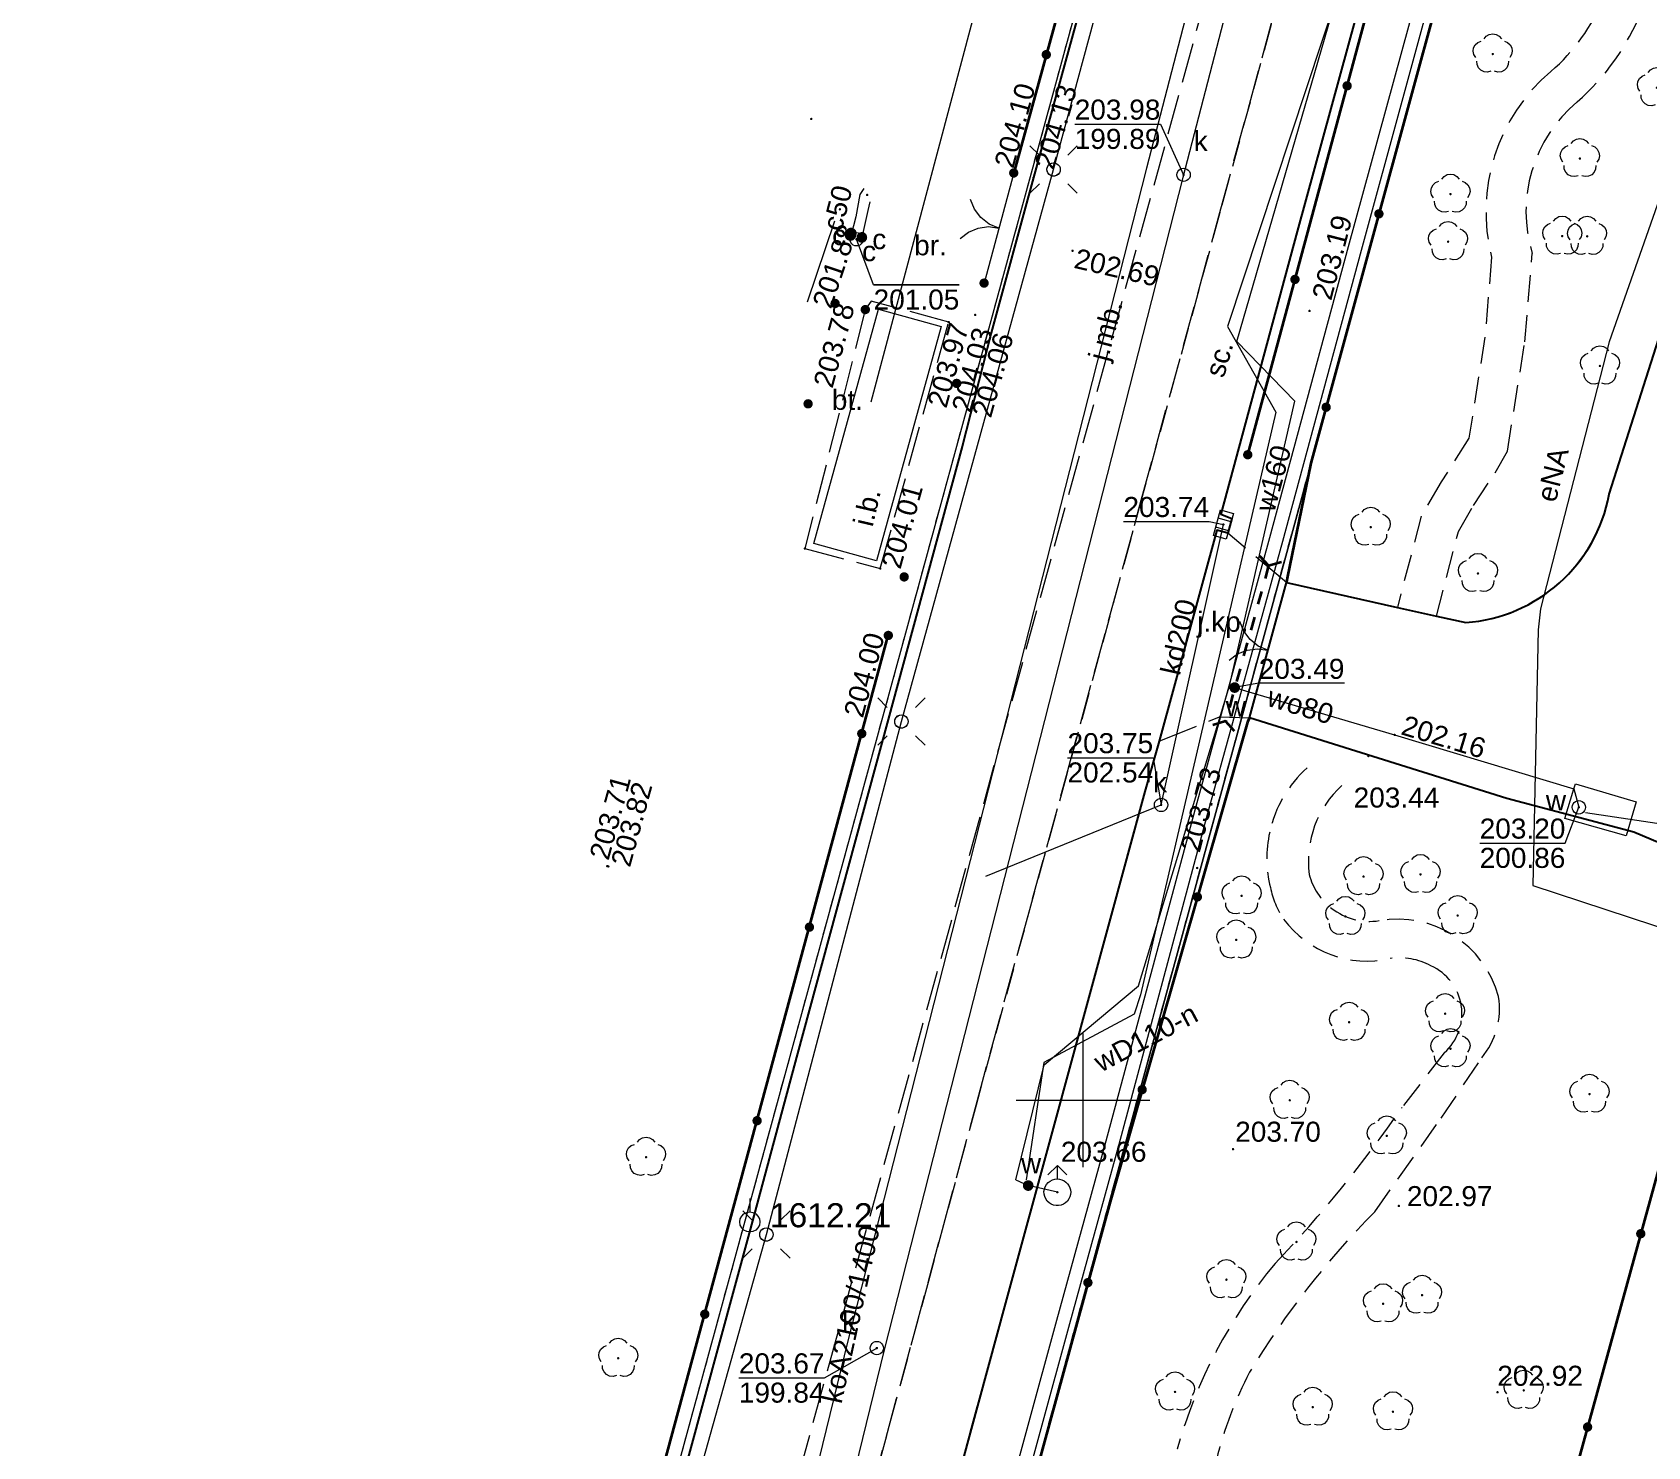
# Model space of a CAD drawing. Extents: x 0 to 7423283, y 0 to 5548300.
# Drawn here: x 7422110.7 to 7422171.1, y 5547887 to 5547940 of the extents above; entities that cross this region are included whole.
import ezdxf
from ezdxf.enums import TextEntityAlignment as Align

# ---------------------------------------------------------------- set-up
doc = ezdxf.new("R2010")
doc.units = 0
for name, pattern in [('PRZER1-1', [2, 1, -1]), ('PRZER2-1', [3, 2, -1]), ('PRZER3-1', [4, 3, -1])]:
    doc.linetypes.add(name, pattern=pattern)
doc.layers.get('0').update_dxf_attribs({"linetype": 'CONTINUOUS', "lineweight": 13})
for name, color, linetype, lineweight, true_color in [('BUBS04', 7, 'PRZER2-1', 18, 0x0a0909), ('EGBD03', 7, 'CONTINUOUS', 18, 0x008000), ('EGBP04', 7, 'CONTINUOUS', 18, 0x008000), ('EGBU01', 7, 'PRZER1-1', 18, 0x008000), ('GSPPPK', 7, 'CONTINUOUS', 18, 0x0a0909), ('GSPPPK_O', 7, 'CONTINUOUS', 18, 0x0a0909), ('OBOP02', 7, 'CONTINUOUS', 18, 0x008000), ('PTRW02_01', 7, 'CONTINUOUS', 18, 0x0a0909), ('SUPC05', 7, 'CONTINUOUS', 18, 0xd200d2), ('SUPC05_O', 7, 'CONTINUOUS', 18, 0xd200d2), ('SUPE04', 1, 'CONTINUOUS', 18, 0xff0000), ('SUPE04_O', 1, 'CONTINUOUS', 18, 0xff0000), ('SUPK01', 7, 'CONTINUOUS', 18, 0x803300), ('SUPK01_O', 7, 'CONTINUOUS', 18, 0x803300), ('SUPK03', 7, 'CONTINUOUS', 18, 0x803300), ('SUPK03_O', 7, 'CONTINUOUS', 18, 0x803300), ('SUPW01', 5, 'CONTINUOUS', 18, 0x0000ff), ('SUPW01_O', 5, 'CONTINUOUS', 18, 0x0000ff), ('SUPW03', 5, 'CONTINUOUS', 18, 0x0000ff), ('SUPW03_O', 5, 'CONTINUOUS', 18, 0x0000ff), ('SUUS02', 7, 'CONTINUOUS', 18, 0x0a0909), ('SUUS05', 7, 'CONTINUOUS', 18, 0x0a0909), ('SUUS15', 7, 'CONTINUOUS', 18, 0xff9100), ('SUUS15_O', 7, 'CONTINUOUS', 18, 0xff9100), ('SUUS22', 7, 'CONTINUOUS', 18, 0x0a0909), ('SUUS22_O', 7, 'CONTINUOUS', 18, 0x0a0909)]:
    doc.layers.add(name, color=color, linetype=linetype, lineweight=lineweight, true_color=true_color)
for name, color, linetype, lineweight in [('BUIB05_01', 7, 'PRZER1-1', 35), ('BUIB12_03', 7, 'CONTINUOUS', 18), ('BUIB12_03_O', 7, 'CONTINUOUS', 18), ('GELULI', 7, 'PRZER3-1', 18), ('KTCR02', 7, 'PRZER2-1', 18), ('KTCR04', 7, 'PRZER2-1', 18), ('KTCR04_O', 7, 'PRZER2-1', 18), ('KTJZ01', 7, 'PRZER3-1', 18), ('KTJZ01_O', 7, 'PRZER3-1', 18), ('KTKR01', 7, 'CONTINUOUS', 25), ('KTOK02', 7, 'CONTINUOUS', 18), ('KTOK05_01', 7, 'CONTINUOUS', 35), ('KTPL01', 7, 'PRZER3-1', 18), ('KTPL01_O', 7, 'PRZER3-1', 18), ('RTPW02', 7, 'CONTINUOUS', 13), ('RTPW02_O', 7, 'CONTINUOUS', 13), ('SUBP', 7, 'CONTINUOUS', 18), ('SUSM', 7, 'CONTINUOUS', 18)]:
    doc.layers.add(name, color=color, linetype=linetype, lineweight=lineweight)
for name, color, linetype, true_color in [('SUPS01_02', 7, 'CONTINUOUS', 0xd200d2), ('SUPS01_02_O', 7, 'CONTINUOUS', 0xd200d2), ('SUPS01_05', 7, 'CONTINUOUS', 0x803300), ('SUPS01_05_O', 7, 'CONTINUOUS', 0x803300), ('SUPS01_08', 5, 'CONTINUOUS', 0x0000ff), ('SUPS01_08_O', 5, 'CONTINUOUS', 0x0000ff), ('SUUS25', 7, 'CONTINUOUS', 0x0a0909), ('SUUS25_O', 7, 'CONTINUOUS', 0x0a0909)]:
    doc.layers.add(name, color=color, linetype=linetype, true_color=true_color)
doc.styles.add('GEO-INFO', font='Arial')

# ---------------------------------------------------------------- blocks, each defined once
blk = doc.blocks.new('KOLO')
blk.add_hatch(color=0).paths.add_polyline_path([(0, 0.5), (-0.12941, 0.482963), (-0.25, 0.433013), (-0.353553, 0.353553), (-0.433013, 0.25), (-0.482963, 0.12941), (-0.5, 0), (-0.482963, -0.12941), (-0.433013, -0.25), (-0.353553, -0.353553), (-0.25, -0.433013), (-0.12941, -0.482963), (0, -0.5), (0.12941, -0.482963), (0.25, -0.433013), (0.353553, -0.353553), (0.433013, -0.25), (0.482963, -0.12941), (0.5, 0), (0.482963, 0.12941), (0.433013, 0.25), (0.353553, 0.353553), (0.25, 0.433013), (0.12941, 0.482963)])
blk = doc.blocks.new('EPPGN')
blk.add_hatch(color=0).paths.add_polyline_path([(-0.09, 0), (-0.085595, -0.027812), (-0.072812, -0.052901), (-0.052901, -0.072812), (-0.027812, -0.085595), (0, -0.09), (0.027812, -0.085595), (0.052901, -0.072812), (0.072812, -0.052901), (0.085595, -0.027812), (0.09, 0), (0.085595, 0.027812), (0.072812, 0.052901), (0.052901, 0.072812), (0.027812, 0.085595), (0, 0.09), (-0.027812, 0.085595), (-0.052901, 0.072812), (-0.072812, 0.052901), (-0.085595, 0.027812)])
blk = doc.blocks.new('OKRAG_PELNY')
at = {"color": 0}
blk.add_lwpolyline([(0.5, 0), (0.482963, -0.12941), (0.433013, -0.25), (0.353553, -0.353553), (0.25, -0.433013), (0.12941, -0.482963), (0, -0.5), (-0.12941, -0.482963), (-0.25, -0.433013), (-0.353553, -0.353553), (-0.433013, -0.25), (-0.482963, -0.12941), (-0.5, 0), (-0.482963, 0.12941), (-0.433013, 0.25), (-0.353553, 0.353553), (-0.25, 0.433013), (-0.12941, 0.482963), (0, 0.5), (0.12941, 0.482963), (0.25, 0.433013), (0.353553, 0.353553), (0.433013, 0.25), (0.482963, 0.12941)], close=True, dxfattribs=at)
blk = doc.blocks.new('SOPGM')
at = {"color": 0}
blk.add_lwpolyline([(0.75, 0), (0.713292, -0.231763), (0.606763, -0.440839), (0.440839, -0.606763), (0.231763, -0.713292), (0, -0.75), (-0.231763, -0.713292), (-0.440839, -0.606763), (-0.606763, -0.440839), (-0.713292, -0.231763), (-0.75, 0), (-0.713292, 0.231763), (-0.606763, 0.440839), (-0.440839, 0.606763), (-0.231763, 0.713292), (0, 0.75), (0.231763, 0.713292), (0.440839, 0.606763), (0.606763, 0.440839), (0.713292, 0.231763)], close=True, dxfattribs=at)
blk.add_lwpolyline([(1.75, 0), (0.75, 0)], dxfattribs=at)
blk = doc.blocks.new('SPDLP')
blk.add_hatch(color=0).paths.add_polyline_path([(-0.09, 0), (-0.085595, -0.027812), (-0.072812, -0.052901), (-0.052901, -0.072812), (-0.027812, -0.085595), (0, -0.09), (0.027812, -0.085595), (0.052901, -0.072812), (0.072812, -0.052901), (0.085595, -0.027812), (0.09, 0), (0.085595, 0.027812), (0.072812, 0.052901), (0.052901, 0.072812), (0.027812, 0.085595), (0, 0.09), (-0.027812, 0.085595), (-0.052901, 0.072812), (-0.072812, 0.052901), (-0.085595, 0.027812)])
at = {"color": 0}
for points in [[(-0.268652, 1.271938), (-0.048001, 1.40916), (0.20623, 1.462858), (0.463525, 1.426585), (0.693003, 1.304695), (0.867117, 1.11182), (0.964971, 0.871109)], [(-1.292703, 0.137547), (-1.355024, 0.389802), (-1.327532, 0.648184), (-1.213525, 0.881678), (-1.026689, 1.062258), (-0.78945, 1.168249), (-0.530282, 1.186929)], [(1.126667, 0.648554), (1.325358, 0.481106), (1.454989, 0.255912), (1.5, 0), (1.454989, -0.255912), (1.325358, -0.481106), (1.126667, -0.648554)], [(-0.530282, -1.186929), (-0.78945, -1.168249), (-1.026689, -1.062258), (-1.213525, -0.881678), (-1.327532, -0.648184), (-1.355024, -0.389802), (-1.292703, -0.137547)], [(0.964971, -0.871109), (0.867117, -1.11182), (0.693003, -1.304695), (0.463525, -1.426585), (0.20623, -1.462858), (-0.048001, -1.40916), (-0.268652, -1.271938)]]:
    blk.add_lwpolyline(points, dxfattribs=at)
blk = doc.blocks.new('SUUS05')
at = {"color": 0}
blk.add_lwpolyline([(0.5, -0.25), (-0.5, -0.25), (-0.5, 0.25), (0.5, 0.25)], close=True, dxfattribs=at)
for points in [[(-0.175, -0.25), (-0.175, 0.25)], [(0.175, -0.25), (0.175, 0.25)]]:
    blk.add_lwpolyline(points, dxfattribs=at)
blk = doc.blocks.new('SUSM01_01')
at = {"color": 0}
for points in [[(-0.353553, 0.353553), (-0.212132, 0.212132)], [(0.353553, 0.353553), (0.212132, 0.212132)], [(-0.353553, -0.353553), (-0.212132, -0.212132)], [(0.353553, -0.353553), (0.212132, -0.212132)]]:
    blk.add_lwpolyline(points, dxfattribs=at)
blk.add_lwpolyline([(0.1, 0), (0.093969, -0.034202), (0.076604, -0.064279), (0.05, -0.086603), (0.025882, -0.096593), (0, -0.1), (-0.025882, -0.096593), (-0.05, -0.086603), (-0.073305, -0.068017), (-0.090097, -0.043388), (-0.098883, -0.014904), (-0.098883, 0.014904), (-0.090097, 0.043388), (-0.073305, 0.068017), (-0.05, 0.086603), (-0.022252, 0.097493), (0.007473, 0.09972), (0.036534, 0.093087), (0.062349, 0.078183), (0.082624, 0.056332), (0.095557, 0.029476)], close=True, dxfattribs=at)
blk = doc.blocks.new('SUUS02')
at = {"color": 0}
blk.add_lwpolyline([(1, 0), (0.984808, -0.173648), (0.939693, -0.34202), (0.866025, -0.5), (0.766044, -0.642788), (0.642788, -0.766044), (0.5, -0.866025), (0.34202, -0.939693), (0.173648, -0.984808), (0, -1), (-0.173648, -0.984808), (-0.34202, -0.939693), (-0.5, -0.866025), (-0.654861, -0.75575), (-0.786053, -0.618159), (-0.888835, -0.458227), (-0.959493, -0.281733), (-0.995472, -0.095056), (-0.995472, 0.095056), (-0.959493, 0.281733), (-0.888835, 0.458227), (-0.786053, 0.618159), (-0.654861, 0.75575), (-0.5, 0.866025), (-0.327068, 0.945001), (-0.142315, 0.989821), (0.047582, 0.998867), (0.235759, 0.971812), (0.415415, 0.909632), (0.580057, 0.814576), (0.723734, 0.690079), (0.841254, 0.540641), (0.928368, 0.371662), (0.981929, 0.189251)], close=True, dxfattribs=at)
for points in [[(1, 0), (2, 0)], [(1.292893, 0.707107), (2, 0), (1.292893, -0.707107)]]:
    blk.add_lwpolyline(points, dxfattribs=at)
blk = doc.blocks.new('SLBRA')
at = {"color": 0}
for points in [[(0, 0), (-0.068148, -0.517638), (-0.267949, -1), (-0.585786, -1.414214), (-1, -1.732051)], [(1, -1.732051), (0.585786, -1.414214), (0.267949, -1), (0.068148, -0.517638), (0, 0)]]:
    blk.add_lwpolyline(points, dxfattribs=at)
blk = doc.blocks.new('BUIB05_01_2')
at = {"color": 0}
blk.add_lwpolyline([(0.527108, 0.849799), (0, 0), (0.526779, -0.850003)], dxfattribs=at)
blk = doc.blocks.new('BUIB05_01_1')
at = {"color": 0}
blk.add_lwpolyline([(-0.527108, -0.849799), (0, 0), (-0.526779, 0.850003)], dxfattribs=at)

msp = doc.modelspace()

# ---------------------------------------------------------------- linework, layer by layer
at = {"color": 7, "linetype": 'Continuous', "lineweight": 13, "elevation": 100, "flags": 128}
for points in [[(7422150, 5547897.5), (7422150, 5547902.5)], [(7422147.5, 5547900), (7422152.5, 5547900)]]:
    msp.add_lwpolyline(points, dxfattribs=at)
at = {"layer": 'BUBS04', "color": 18, "linetype": 'PRZER2-1', "lineweight": 18, "ltscale": 0.5, "true_color": 0x0a0909, "elevation": 10.14}
msp.add_lwpolyline([(7422174.09, 5547889.55, 0.135068), (7422171.21, 5547863.62, -0.302972), (7422158.65, 5547847.08), (7422155.88, 5547837.71), (7422156.13, 5547837.55), (7422159.09, 5547835.55), (7422159.6, 5547836.27), (7422162.21, 5547834.44), (7422161.7, 5547833.74), (7422163.7, 5547832.31, -0.035785), (7422163.97, 5547832.8, -0.112983), (7422165.18, 5547833.99, -0.093237), (7422166.66, 5547834.52, -0.149868), (7422169.9, 5547833.97), (7422172.77, 5547831.74)], format="xyb", dxfattribs=at)
at = {"layer": 'BUIB05_01', "color": 7, "linetype": 'PRZER1-1', "lineweight": 35, "ltscale": 0.5, "elevation": 10.18}
msp.add_lwpolyline([(7422156.94, 5547920), (7422155.33, 5547914.18)], dxfattribs=at)
at = {"layer": 'BUIB12_03', "color": 7, "linetype": 'Continuous', "lineweight": 18, "elevation": 10.18}
msp.add_lwpolyline([(7422139.93, 5547920.83), (7422142.35, 5547929.6), (7422144.7, 5547928.95), (7422142.28, 5547920.18)], close=True, dxfattribs=at)
at = {"layer": 'EGBD03', "color": 96, "linetype": 'Continuous', "lineweight": 18, "true_color": 0x008000, "elevation": 10.3}
msp.add_lwpolyline([(7422242.86, 5548281.77), (7422235.25, 5548253.94), (7422118.87, 5547827.8), (7422117.91, 5547824.68), (7422111.51, 5547801.23), (7422124.29, 5547798.44), (7422126.26, 5547805.84), (7422129.27, 5547817.04), (7422133, 5547830.19), (7422141.62, 5547861.86), (7422158.84, 5547924.97), (7422167.47, 5547956.53), (7422176.11, 5547988.16), (7422184.85, 5548019.75), (7422194.39, 5548053.5), (7422202.12, 5548083.12), (7422210.82, 5548114.83), (7422219.37, 5548146.4), (7422228, 5548178.12), (7422232.19, 5548193.55), (7422240.39, 5548223.47), (7422248.49, 5548253.1), (7422255.35, 5548278.49)], close=True, dxfattribs=at)
msp.add_lwpolyline([(7422194.39, 5548053.5), (7422184.85, 5548019.75), (7422176.11, 5547988.16), (7422167.47, 5547956.53), (7422158.84, 5547924.97), (7422141.62, 5547861.86), (7422133, 5547830.19), (7422129.27, 5547817.04), (7422126.26, 5547805.84), (7422124.29, 5547798.44), (7422132.45, 5547796.43), (7422153.04, 5547791.02), (7422213.07, 5547775.65), (7422213.56, 5547776.27), (7422217.32, 5547775.42), (7422217.41, 5547774.55), (7422245.94, 5547767.29), (7422273.72, 5547760.14), (7422301.4, 5547753.14), (7422329.11, 5547745.92)], dxfattribs=at)
at = {"layer": 'EGBU01', "color": 7, "linetype": 'Continuous', "lineweight": 18, "elevation": 10.17}
msp.add_lwpolyline([(7422124.29, 5547798.44), (7422126.26, 5547805.84), (7422129.27, 5547817.04), (7422133, 5547830.19), (7422141.62, 5547861.86), (7422158.84, 5547924.97), (7422167.47, 5547956.53), (7422176.11, 5547988.16), (7422184.85, 5548019.75), (7422194.39, 5548053.5), (7422202.12, 5548083.12), (7422210.82, 5548114.83), (7422219.37, 5548146.4), (7422228, 5548178.12), (7422232.19, 5548193.55), (7422240.39, 5548223.47), (7422248.49, 5548253.1), (7422255.35, 5548278.49), (7422242.86, 5548281.77), (7422235.25, 5548253.94), (7422118.87, 5547827.8), (7422117.91, 5547824.68), (7422111.51, 5547801.23)], close=True, dxfattribs=at)
at = {"layer": 'EGBU01', "color": 96, "linetype": 'PRZER1-1', "lineweight": 18, "ltscale": 0.5, "true_color": 0x008000, "elevation": 10.18}
msp.add_lwpolyline([(7422124.29, 5547798.44), (7422126.26, 5547805.84), (7422129.27, 5547817.04), (7422133, 5547830.19), (7422141.62, 5547861.86), (7422158.84, 5547924.97), (7422167.47, 5547956.53), (7422176.11, 5547988.16), (7422184.85, 5548019.75), (7422194.39, 5548053.5), (7422202.12, 5548083.12), (7422210.82, 5548114.83), (7422219.37, 5548146.4), (7422228, 5548178.12), (7422232.19, 5548193.55), (7422240.39, 5548223.47), (7422248.49, 5548253.1), (7422255.35, 5548278.49), (7422242.86, 5548281.77), (7422235.25, 5548253.94), (7422118.87, 5547827.8), (7422117.91, 5547824.68), (7422111.51, 5547801.23)], close=True, dxfattribs=at)
at = {"layer": 'EGBU01', "color": 7, "linetype": 'Continuous', "lineweight": 18, "elevation": 10.17}
msp.add_lwpolyline([(7422194.39, 5548053.5), (7422184.85, 5548019.75), (7422176.11, 5547988.16), (7422167.47, 5547956.53), (7422158.84, 5547924.97), (7422141.62, 5547861.86), (7422133, 5547830.19), (7422129.27, 5547817.04), (7422126.26, 5547805.84), (7422124.29, 5547798.44), (7422132.45, 5547796.43), (7422153.04, 5547791.02), (7422213.07, 5547775.65), (7422213.56, 5547776.27), (7422217.32, 5547775.42), (7422217.41, 5547774.55), (7422245.94, 5547767.29), (7422273.72, 5547760.14), (7422301.4, 5547753.14), (7422329.11, 5547745.92)], dxfattribs=at)
at = {"layer": 'EGBU01', "color": 96, "linetype": 'PRZER1-1', "lineweight": 18, "ltscale": 0.5, "true_color": 0x008000, "elevation": 10.18}
msp.add_lwpolyline([(7422194.39, 5548053.5), (7422184.85, 5548019.75), (7422176.11, 5547988.16), (7422167.47, 5547956.53), (7422158.84, 5547924.97), (7422141.62, 5547861.86), (7422133, 5547830.19), (7422129.27, 5547817.04), (7422126.26, 5547805.84), (7422124.29, 5547798.44), (7422132.45, 5547796.43), (7422153.04, 5547791.02), (7422213.07, 5547775.65), (7422213.56, 5547776.27), (7422217.32, 5547775.42), (7422217.41, 5547774.55), (7422245.94, 5547767.29), (7422273.72, 5547760.14), (7422301.4, 5547753.14), (7422329.11, 5547745.92)], dxfattribs=at)
at = {"layer": 'GELULI', "color": 7, "linetype": 'PRZER3-1', "lineweight": 18, "ltscale": 0.5, "elevation": 9.98}
msp.add_lwpolyline([(7422110.71, 5547781.9), (7422183.49, 5548046.2), (7422229.51, 5548219.72), (7422235.76, 5548247.6), (7422245.89, 5548283.76), (7422250.3, 5548295.64)], dxfattribs=at)
at = {"layer": 'KTCR02', "color": 7, "linetype": 'PRZER2-1', "lineweight": 18, "ltscale": 0.5, "elevation": 10.18}
for points in [[(7422157.61, 5547919.37), (7422161.76, 5547918.44), (7422163.22, 5547918.11), (7422164.31, 5547917.87, 0.340499), (7422169.68, 5547922.67), (7422172.82, 5547932.52, -0.109251), (7422175.9, 5547937.18, -0.167105), (7422183.8, 5547941.16), (7422183.8, 5547941.31), (7422184.55, 5547940.31), (7422184.88, 5547940.53, -0.113501), (7422210.85, 5547937.02, -0.12144), (7422231.28, 5547921.48), (7422231.41, 5547920.91), (7422233.86, 5547921.36), (7422234.64, 5547917.65), (7422234.88, 5547917.32)], [(7422169.46, 5547941.22, -0.117261), (7422167.5, 5547938.49, 0.287401), (7422165.28, 5547931.54), (7422165.03, 5547928.55), (7422164.43, 5547924.77), (7422163.39, 5547923.13), (7422162.64, 5547921.85), (7422161.76, 5547918.44), (7422163.22, 5547918.11), (7422164.04, 5547921.28), (7422164.6, 5547922.25), (7422165.41, 5547923.47), (7422165.87, 5547924.28), (7422166.52, 5547928.37), (7422166.8, 5547931.68, -0.301523), (7422168.48, 5547937.35, 0.117722), (7422170.89, 5547940.75, 0.134518)], [(7422158.38, 5547912.44, 0.156901), (7422156.98, 5547910.03, 0.118009), (7422157.01, 5547907.96, 0.1022), (7422157.5, 5547906.78, 0.29581), (7422161.48, 5547905.3, -0.166581), (7422163.01, 5547905.03, -0.545573), (7422163.51, 5547901.78), (7422161.93, 5547899.73, -0.038803), (7422157.18, 5547893.89, 0.105512), (7422153.52, 5547886.95, -0.214577), (7422150.62, 5547880.27), (7422148.28, 5547878.1, 0.146918), (7422145.52, 5547872.08, 0.054792), (7422144.73, 5547867.7, 0.038856), (7422144.7, 5547865.43, 0.080074), (7422145.94, 5547860.26, -0.156704), (7422146.46, 5547857.23, -0.290261), (7422144.44, 5547854.33, 0.199255), (7422141.13, 5547850.38), (7422139.84, 5547846.44, 0.089292), (7422138.79, 5547838.09), (7422138.31, 5547833.91, 0.22948), (7422139.73, 5547833.59)], [(7422154.99, 5547886.56, -0.057647), (7422156.23, 5547889.83, -0.058575), (7422160.91, 5547895.83), (7422163.39, 5547899.33), (7422164.91, 5547901.59, 0.213599), (7422165.54, 5547903.88, 0.386722), (7422161.08, 5547906.72, -0.204195), (7422159.3, 5547907.18, -0.172065), (7422158.46, 5547908.45, -0.245634), (7422159.68, 5547911.78)]]:
    msp.add_lwpolyline(points, format="xyb", dxfattribs=at)
msp.add_lwpolyline([(7422172.3, 5547909.31), (7422170.6, 5547910.03), (7422165.85, 5547911.29), (7422156.22, 5547914.31), (7422157.61, 5547919.37)], dxfattribs=at)
at = {"layer": 'KTCR04', "color": 7, "linetype": 'PRZER2-1', "lineweight": 18, "ltscale": 0.5, "elevation": 10.18}
for points in [[(7422159.79, 5547950.37), (7422155.12, 5547933.21), (7422152.18, 5547922.45), (7422149.38, 5547912.15), (7422146, 5547899.82), (7422144.22, 5547893.24), (7422138.97, 5547873.88)], [(7422141.85, 5547873.11), (7422147.1, 5547892.42), (7422148.89, 5547898.96), (7422152.31, 5547911.55), (7422152.85, 5547913.44), (7422155.01, 5547921.33), (7422155.41, 5547921.22), (7422155.56, 5547921.77), (7422155.16, 5547921.93), (7422158.01, 5547932.5), (7422162.72, 5547949.73)]]:
    msp.add_lwpolyline(points, dxfattribs=at)
at = {"layer": 'KTJZ01', "color": 7, "linetype": 'PRZER3-1', "lineweight": 18, "ltscale": 0.5, "elevation": 10.18}
for points in [[(7422153.04, 5547952.3), (7422148.15, 5547934.52), (7422146.57, 5547928.71), (7422145.48, 5547924.46), (7422142.71, 5547914.25), (7422139.29, 5547901.61), (7422137.55, 5547895.17), (7422132.35, 5547876.06)], [(7422138.97, 5547873.88), (7422144.22, 5547893.24), (7422146, 5547899.82), (7422149.38, 5547912.15), (7422152.18, 5547922.45), (7422155.12, 5547933.21), (7422159.79, 5547950.37)]]:
    msp.add_lwpolyline(points, dxfattribs=at)
msp.add_lwpolyline([(7422152.85, 5547913.44), (7422155.11, 5547914.35), (7422156.22, 5547914.31), (7422157.61, 5547919.37), (7422155.41, 5547921.22), (7422155.01, 5547921.33)], close=True, dxfattribs=at)
at = {"layer": 'KTKR01', "color": 7, "linetype": 'Continuous', "lineweight": 25, "elevation": 10.18}
for points in [[(7422154.07, 5547956.69), (7422153.69, 5547954.7), (7422153.04, 5547952.3), (7422148.15, 5547934.52), (7422146.57, 5547928.71), (7422145.48, 5547924.46), (7422142.71, 5547914.25), (7422139.29, 5547901.61), (7422137.55, 5547895.17), (7422132.35, 5547876.06), (7422127.81, 5547859.51), (7422125.84, 5547852.19)], [(7422162.72, 5547949.73), (7422158.01, 5547932.5), (7422155.16, 5547921.93), (7422155.56, 5547921.77), (7422155.41, 5547921.22), (7422155.01, 5547921.33), (7422152.85, 5547913.44), (7422152.31, 5547911.55), (7422148.89, 5547898.96), (7422147.1, 5547892.42), (7422141.85, 5547873.11), (7422137.63, 5547857.44), (7422137.99, 5547857.32), (7422137.82, 5547856.76), (7422137.44, 5547856.85), (7422132.55, 5547838.26), (7422131.38, 5547834.02), (7422129.08, 5547826.12), (7422124.35, 5547808.71), (7422122.04, 5547800.22)]]:
    msp.add_lwpolyline(points, dxfattribs=at)
msp.add_lwpolyline([(7422174.32, 5547906.41), (7422174.29, 5547907.16), (7422173.8, 5547908.25), (7422172.3, 5547909.31), (7422170.6, 5547910.03), (7422165.85, 5547911.29), (7422156.22, 5547914.31), (7422157.61, 5547919.37), (7422161.76, 5547918.44), (7422163.22, 5547918.11), (7422164.31, 5547917.87, 0.340499), (7422169.68, 5547922.67), (7422172.82, 5547932.52, -0.109251), (7422175.9, 5547937.18, -0.167105), (7422183.8, 5547941.16)], format="xyb", dxfattribs=at)
at = {"layer": 'KTOK02', "color": 7, "linetype": 'Continuous', "lineweight": 18, "elevation": 10.18}
for points in [[(7422147.41, 5547934.69), (7422146.3, 5547930.57)], [(7422157.61, 5547919.37), (7422156.22, 5547914.31)]]:
    msp.add_lwpolyline(points, dxfattribs=at)
at = {"layer": 'KTOK05_01', "color": 7, "linetype": 'Continuous', "lineweight": 35, "elevation": 10.18}
for points in [[(7422228.44, 5548178.29), (7422223.55, 5548162.28), (7422216.24, 5548134.95), (7422203.95, 5548089.76), (7422196.74, 5548063.44), (7422188.85, 5548034.32), (7422177.75, 5547993.88), (7422166.96, 5547954.77), (7422158.52, 5547923.83), (7422157.63, 5547919.53), (7422157.61, 5547919.37)], [(7422156.16, 5547924.15), (7422164.55, 5547955.31), (7422175.24, 5547994.72), (7422186.28, 5548035.09), (7422194.11, 5548064.12), (7422201.3, 5548090.73), (7422213.55, 5548135.72), (7422220.66, 5548161.63)], [(7422153.82, 5547958.01), (7422147.41, 5547934.69)], [(7422124.93, 5547852.33), (7422125.16, 5547852.34), (7422125.48, 5547853.61), (7422142.72, 5547917.39)], [(7422156.22, 5547914.31), (7422156.15, 5547914.15), (7422151.01, 5547896.2), (7422143.57, 5547869.03), (7422135.77, 5547840.61), (7422135.36, 5547838.08), (7422134.94, 5547836.45), (7422134.82, 5547836.09), (7422134.77, 5547835.75)], [(7422186.65, 5547894.99), (7422184.1, 5547896.08), (7422176.87, 5547899.06), (7422172.49, 5547900.95), (7422155.92, 5547840.69), (7422155.68, 5547839.04), (7422155.53, 5547838.03)]]:
    msp.add_lwpolyline(points, dxfattribs=at)
at = {"layer": 'KTPL01', "color": 7, "linetype": 'PRZER3-1', "lineweight": 18, "ltscale": 0.5, "elevation": 10.18}
msp.add_lwpolyline([(7422142.08, 5547929.9), (7422141.86, 5547929.58), (7422139.6, 5547920.64), (7422142.42, 5547919.89), (7422144.98, 5547929.11)], close=True, dxfattribs=at)
at = {"layer": 'PTRW02_01', "color": 18, "linetype": 'Continuous', "lineweight": 18, "true_color": 0x0a0909, "elevation": 10.06}
for points in [[(7422185.499, 5548025.836), (7422180.329, 5548006.836), (7422178.169, 5547998.936), (7422174.629, 5547985.896), (7422169.989, 5547968.806), (7422166.649, 5547956.556), (7422164.709, 5547949.476), (7422159.919, 5547931.925), (7422156.979, 5547921.036), (7422154.179, 5547910.856), (7422150.859, 5547898.476), (7422149.009, 5547891.766), (7422143.799, 5547872.675), (7422139.479, 5547856.655), (7422134.239, 5547837.396), (7422133.209, 5547833.627), (7422132.779, 5547832.086), (7422131.119, 5547825.905), (7422128.949, 5547817.956)], [(7422185.981, 5548025.704), (7422180.811, 5548006.704), (7422178.651, 5547998.804), (7422175.111, 5547985.764), (7422170.471, 5547968.674), (7422167.131, 5547956.424), (7422165.191, 5547949.344), (7422160.401, 5547931.795), (7422157.461, 5547920.904), (7422154.661, 5547910.724), (7422151.341, 5547898.344), (7422149.491, 5547891.634), (7422144.281, 5547872.545), (7422139.961, 5547856.525), (7422134.721, 5547837.264), (7422133.691, 5547833.493), (7422133.261, 5547831.954), (7422131.601, 5547825.775), (7422129.431, 5547817.824)]]:
    msp.add_lwpolyline(points, dxfattribs=at)
at = {"layer": 'SUBP', "color": 5, "linetype": 'Continuous', "lineweight": 18, "true_color": 0x0000ff, "elevation": 10.22}
msp.add_lwpolyline([(7422168.41, 5547911.84), (7422170.69, 5547911.16), (7422170.31, 5547909.89), (7422168.02, 5547910.54), (7422168.35, 5547911.65)], close=True, dxfattribs=at)
at = {"layer": 'SUPC05', "color": 212, "linetype": 'Continuous', "lineweight": 18, "true_color": 0xd200d2, "elevation": 10.18}
for points in [[(7422141.8, 5547934.11), (7422141.65, 5547933.88), (7422141.5, 5547933.05), (7422141.33, 5547932.38)], [(7422142.03, 5547933.61), (7422141.95, 5547933.28), (7422141.73, 5547932.28)]]:
    msp.add_lwpolyline(points, dxfattribs=at)
at = {"layer": 'SUPE04', "color": 1, "linetype": 'Continuous', "lineweight": 18, "true_color": 0xff0000, "elevation": 10.18}
for points in [[(7422127.7, 5547856.96), (7422132.85, 5547876.04), (7422138.16, 5547894.98), (7422143.21, 5547914.17), (7422148.9, 5547934.82), (7422153.62, 5547952.26)], [(7422172.31, 5547940.63), (7422174.14, 5547940.27), (7422173.81, 5547939.27), (7422171.63, 5547933.95), (7422169.67, 5547928.37), (7422167.11, 5547918.38), (7422167.02, 5547917.6), (7422166.82, 5547908.04), (7422175.84, 5547905.07), (7422185.67, 5547901.72), (7422187.09, 5547901.31), (7422194.32, 5547898.92), (7422195.51, 5547897.03), (7422196.25, 5547895.64), (7422196.64, 5547894.87), (7422198.16, 5547887.01), (7422195.42, 5547871.4), (7422196.5, 5547860.04), (7422202.45, 5547849.18), (7422202.72, 5547842.63), (7422207.93, 5547839.61)]]:
    msp.add_lwpolyline(points, dxfattribs=at)
at = {"layer": 'SUPK01', "color": 36, "linetype": 'Continuous', "lineweight": 18, "true_color": 0x803300, "elevation": 10.18}
msp.add_lwpolyline([(7422146.36, 5547908.38), (7422152.92, 5547911.05), (7422155.25, 5547921.54)], dxfattribs=at)
at = {"layer": 'SUPK03', "color": 36, "linetype": 'Continuous', "lineweight": 18, "true_color": 0x803300, "elevation": 10.18}
for points in [[(7422246.292, 5548298.065), (7422241.14, 5548278.097), (7422236.048, 5548256.349), (7422234.751, 5548250.772), (7422230.734, 5548236.152), (7422224.263, 5548211.548), (7422216.283, 5548181.297), (7422207.711, 5548148.32), (7422205.731, 5548140.139), (7422203.209, 5548130.212), (7422202.408, 5548126.579), (7422201.733, 5548123.827), (7422198.604, 5548112.511), (7422191.462, 5548085.004), (7422178.862, 5548035.476), (7422171.244, 5548006.723), (7422168.863, 5547998.11), (7422166.213, 5547987.726), (7422160.363, 5547965.678), (7422152.372, 5547934.864), (7422141.211, 5547890.999), (7422127.621, 5547835.38), (7422121.72, 5547812.367), (7422117.668, 5547795.07)], [(7422247.648, 5548297.715), (7422242.5, 5548277.763), (7422237.412, 5548256.031), (7422236.109, 5548250.428), (7422232.086, 5548235.788), (7422225.617, 5548211.192), (7422217.637, 5548180.943), (7422209.069, 5548147.98), (7422207.089, 5548139.801), (7422204.571, 5548129.888), (7422203.772, 5548126.261), (7422203.087, 5548123.473), (7422199.956, 5548112.149), (7422192.818, 5548084.656), (7422180.218, 5548035.124), (7422172.596, 5548006.357), (7422170.217, 5547997.75), (7422167.567, 5547987.374), (7422161.717, 5547965.322), (7422153.728, 5547934.516), (7422142.569, 5547890.661), (7422128.979, 5547835.04), (7422123.08, 5547812.033), (7422119.032, 5547794.75)]]:
    msp.add_lwpolyline(points, dxfattribs=at)
at = {"layer": 'SUPS01_02_O', "color": 212, "linetype": 'Continuous', "lineweight": 9, "true_color": 0xd200d2, "elevation": 10.8, "flags": 128}
for points in [[(7422145.373, 5547930.502), (7422142.17, 5547930.503), (7422141.53, 5547932.21)], [(7422142.17, 5547930.503), (7422145.373, 5547930.502)]]:
    msp.add_lwpolyline(points, dxfattribs=at)
at = {"layer": 'SUPS01_05_O', "color": 36, "linetype": 'Continuous', "lineweight": 9, "true_color": 0x803300, "elevation": 10.8, "flags": 128}
for points in [[(7422149.69, 5547936.513), (7422152.893, 5547936.512), (7422153.76, 5547934.62)], [(7422149.69, 5547936.513), (7422152.893, 5547936.512)], [(7422151.511, 5547921.647), (7422154.714, 5547921.647), (7422155.25, 5547921.54)], [(7422149.42, 5547912.812), (7422152.623, 5547912.812), (7422152.92, 5547911.05)], [(7422149.42, 5547912.812), (7422152.623, 5547912.812)], [(7422137.13, 5547889.613), (7422140.333, 5547889.612), (7422142.29, 5547890.73)], [(7422137.13, 5547889.613), (7422140.333, 5547889.612)]]:
    msp.add_lwpolyline(points, dxfattribs=at)
at = {"layer": 'SUPS01_08_O', "color": 5, "linetype": 'Continuous', "lineweight": 9, "true_color": 0x0000ff, "elevation": 10.8, "flags": 128}
for points in [[(7422139.7, 5547929.866), (7422140.725, 5547932.901)], [(7422159.776, 5547915.599), (7422156.572, 5547915.599), (7422155.67, 5547915.44)], [(7422164.833, 5547909.616), (7422168.036, 5547909.616), (7422168.54, 5547910.96)], [(7422164.833, 5547909.616), (7422168.036, 5547909.616)]]:
    msp.add_lwpolyline(points, dxfattribs=at)
at = {"layer": 'SUPW01', "color": 5, "linetype": 'Continuous', "lineweight": 18, "true_color": 0x0000ff, "elevation": 10.18}
msp.add_lwpolyline([(7422155.48, 5547915.5), (7422155.67, 5547915.44), (7422156.2, 5547915.28), (7422161.65, 5547913.67), (7422168.35, 5547911.65), (7422168.54, 5547910.96)], dxfattribs=at)
at = {"layer": 'SUPW03', "color": 5, "linetype": 'Continuous', "lineweight": 18, "true_color": 0x0000ff, "elevation": 10.18}
for points in [[(7422150.42, 5547957.67), (7422147.97, 5547948.34), (7422142.07, 5547926.11)], [(7422147.49, 5547897.03), (7422148.55, 5547901.33), (7422152.07, 5547904.28), (7422155.48, 5547915.5), (7422157.92, 5547926.15), (7422155.75, 5547928.38), (7422159.53, 5547941.43), (7422159.57, 5547941.71), (7422159.67, 5547942.18)], [(7422159.53, 5547941.43), (7422155.4, 5547928.95), (7422157.21, 5547925.74), (7422152.15, 5547903.95), (7422151.91, 5547903.22), (7422148.54, 5547901.42), (7422147.87, 5547897.02)], [(7422168.79, 5547910.77), (7422177.46, 5547909.47), (7422182.76, 5547907.01), (7422182.28, 5547905.94)], [(7422147.49, 5547897.03), (7422147.95, 5547896.81)], [(7422149.04, 5547896.56), (7422147.95, 5547896.81)]]:
    msp.add_lwpolyline(points, dxfattribs=at)

# ---------------------------------------------------------------- block references
at = {"layer": 'BUIB05_01', "color": 7, "lineweight": 35, "xscale": 0.5, "yscale": 0.5, "rotation": 254.5368365317225}
for name, p in [('BUIB05_01_1', (7422156.94, 5547920, 10.18)), ('BUIB05_01_2', (7422155.33, 5547914.18, 10.18))]:
    msp.add_blockref(name, p, dxfattribs=at)
at = {"layer": 'EGBP04', "color": 96, "lineweight": 18, "true_color": 0x008000, "xscale": 0.5, "yscale": 0.5, "rotation": 90}
msp.add_blockref('EPPGN', (7422158.84, 5547924.97, 10.32), dxfattribs=at)
at = {"layer": 'GSPPPK', "color": 18, "lineweight": 18, "true_color": 0x0a0909, "xscale": 0.5, "yscale": 0.5, "rotation": 90}
msp.add_blockref('SOPGM', (7422137.54, 5547895.45, 10.36), dxfattribs=at)
at = {"layer": 'KTOK02', "color": 7, "lineweight": 18, "xscale": 0.75, "yscale": 0.75}
for p, rotation in [((7422146.855, 5547932.63, 10.18), 254.9215378128877), ((7422156.915, 5547916.84, 10.18), 254.6395406830309)]:
    msp.add_blockref('SLBRA', p, dxfattribs=dict(at, rotation=rotation))
at = {"layer": 'KTOK05_01', "color": 7, "lineweight": 35, "xscale": 0.35, "yscale": 0.35, "rotation": 90}
for p in [(7422148.627, 5547939.118, 10.18), (7422159.876, 5547937.95, 10.18), (7422147.41, 5547934.69, 10.18), (7422161.066, 5547933.162, 10.18), (7422146.3, 5547930.57, 10.18), (7422157.926, 5547930.708, 10.18), (7422140.73, 5547929.81, 10.18), (7422141.86, 5547929.58, 10.18), (7422145.276, 5547926.818, 10.18), (7422139.72, 5547926.054, 10.18), (7422159.092, 5547925.927, 10.18), (7422156.16, 5547924.15, 10.18), (7422143.313, 5547919.579, 10.18), (7422142.72, 5547917.39, 10.18), (7422141.727, 5547913.717, 10.18), (7422154.277, 5547907.609, 10.18), (7422139.77, 5547906.477, 10.18), (7422152.212, 5547900.399, 10.18), (7422137.813, 5547899.237, 10.18), (7422170.857, 5547895.01, 10.18), (7422150.183, 5547893.179, 10.18), (7422135.856, 5547891.997, 10.18), (7422168.868, 5547887.778, 10.18)]:
    msp.add_blockref('KOLO', p, dxfattribs=at)
at = {"layer": 'OBOP02', "color": 96, "lineweight": 18, "true_color": 0x008000, "xscale": 0.5, "yscale": 0.5, "rotation": 90}
for p in [(7422165.32, 5547939.14, 10.12), (7422171.46, 5547937.88, 10.12), (7422168.58, 5547935.23, 10.12), (7422163.74, 5547933.9, 10.12), (7422163.65, 5547932.12, 10.12), (7422167.92, 5547932.33, 10.12), (7422168.85, 5547932.32, 10.12), (7422169.33, 5547927.47, 10.12), (7422160.76, 5547921.44, 10.12), (7422164.77, 5547919.71, 10.12), (7422160.49, 5547908.37, 10.12), (7422162.62, 5547908.45, 10.12), (7422155.93, 5547907.65, 10.12), (7422159.81, 5547906.88, 10.12), (7422164.01, 5547906.91, 10.12), (7422155.73, 5547906, 10.12), (7422163.54, 5547903.24, 10.12), (7422159.95, 5547902.92, 10.12), (7422163.74, 5547901.93, 10.12), (7422168.94, 5547900.23, 10.12), (7422157.73, 5547900, 10.12), (7422161.36, 5547898.67, 10.12), (7422133.66, 5547897.87, 10.12), (7422157.98, 5547894.7, 10.12), (7422155.36, 5547893.29, 10.12), (7422161.22, 5547892.39, 10.12), (7422162.68, 5547892.71, 10.12), (7422132.62, 5547890.35, 10.12), (7422153.44, 5547889.09, 10.12), (7422166.48, 5547889.15, 10.12), (7422158.59, 5547888.52, 10.12), (7422161.59, 5547888.35, 10.12)]:
    msp.add_blockref('SPDLP', p, dxfattribs=at)
at = {"layer": 'RTPW02', "color": 7, "lineweight": 13, "xscale": 0.09, "yscale": 0.09, "rotation": 90}
for p in [(7422139.84, 5547936.71, 10.2), (7422147.41, 5547934.69, 10.2), (7422148.15, 5547934.52, 10.2), (7422140.73, 5547929.81, 10.2), (7422145.97, 5547929.38, 10.2), (7422144.98, 5547929.11, 10.2), (7422146.57, 5547928.71, 10.2), (7422139.6, 5547920.64, 10.2), (7422142.42, 5547919.89, 10.2), (7422142.72, 5547917.39, 10.2), (7422160.67, 5547912.88, 10.2), (7422132.21, 5547908.76, 10.2), (7422132.25, 5547908.75, 10.2), (7422154.27, 5547908.69, 10.2), (7422155.61, 5547898.17, 10.2), (7422161.81, 5547896.05, 10.2), (7422165.5, 5547889.08, 10.2)]:
    msp.add_blockref('KOLO', p, dxfattribs=at)
at = {"layer": 'SUPS01_02', "color": 212, "lineweight": 5, "true_color": 0xd200d2, "xscale": 0.09, "yscale": 0.09, "rotation": 90}
for p in [(7422141.93, 5547933.87, 10.24), (7422141.53, 5547932.21, 10.24), (7422149.61, 5547931.78, 10.24), (7422158.47, 5547929.53, 10.24)]:
    msp.add_blockref('KOLO', p, dxfattribs=at)
at = {"layer": 'SUPS01_05', "color": 36, "lineweight": 5, "true_color": 0x803300, "xscale": 0.09, "yscale": 0.09, "rotation": 90}
for p in [(7422153.76, 5547934.62, 10.24), (7422155.25, 5547921.54, 10.24), (7422152.92, 5547911.05, 10.24), (7422142.29, 5547890.73, 10.24)]:
    msp.add_blockref('KOLO', p, dxfattribs=at)
at = {"layer": 'SUPS01_08', "color": 5, "lineweight": 5, "true_color": 0x0000ff, "xscale": 0.09, "yscale": 0.09, "rotation": 90}
for p in [(7422140.91, 5547933.33, 10.24), (7422155.67, 5547915.44, 10.24), (7422161.65, 5547913.67, 10.24), (7422168.54, 5547910.96, 10.24), (7422147.95, 5547896.81, 10.24), (7422149.04, 5547896.56, 10.24)]:
    msp.add_blockref('KOLO', p, dxfattribs=at)
at = {"layer": 'SUSM', "color": 7, "lineweight": 18, "rotation": 90}
for name, p, xscale, yscale in [('SUSM01_01', (7422148.9, 5547934.82, 10.24), 2.5, 2.5), ('OKRAG_PELNY', (7422148.9, 5547934.82, 10.24), 0.5, 0.5), ('SUSM01_01', (7422143.21, 5547914.17, 10.24), 2.5, 2.5), ('OKRAG_PELNY', (7422143.21, 5547914.17, 10.24), 0.5, 0.5), ('SUSM01_01', (7422138.16, 5547894.98, 10.24), 2.5, 2.5), ('OKRAG_PELNY', (7422138.16, 5547894.98, 10.24), 0.5, 0.5)]:
    msp.add_blockref(name, p, dxfattribs=dict(at, xscale=xscale, yscale=yscale))
at = {"layer": 'SUUS02', "color": 18, "lineweight": 18, "true_color": 0x0a0909, "xscale": 0.5, "yscale": 0.5, "rotation": 90}
msp.add_blockref('SUUS02', (7422149.04, 5547896.56, 10.24), dxfattribs=at)
at = {"layer": 'SUUS05', "color": 18, "lineweight": 18, "true_color": 0x0a0909, "rotation": 74.49474487647174}
msp.add_blockref('SUUS05', (7422155.25, 5547921.54, 10.24), dxfattribs=at)
at = {"layer": 'SUUS15', "color": 36, "lineweight": 18, "true_color": 0x803300, "xscale": 0.5, "yscale": 0.5, "rotation": 90}
for p in [(7422153.76, 5547934.62, 10.24), (7422152.92, 5547911.05, 10.24), (7422142.29, 5547890.73, 10.24)]:
    msp.add_blockref('OKRAG_PELNY', p, dxfattribs=at)
at = {"layer": 'SUUS15', "color": 212, "lineweight": 18, "true_color": 0xd200d2, "xscale": 0.5, "yscale": 0.5, "rotation": 90}
msp.add_blockref('OKRAG_PELNY', (7422141.53, 5547932.21, 10.24), dxfattribs=at)
at = {"layer": 'SUUS22', "color": 18, "lineweight": 18, "true_color": 0x0a0909, "xscale": 0.5, "yscale": 0.5, "rotation": 90}
msp.add_blockref('OKRAG_PELNY', (7422168.54, 5547910.96, 10.25), dxfattribs=at)
at = {"layer": 'SUUS25', "color": 18, "lineweight": 5, "true_color": 0x0a0909, "xscale": 0.4, "yscale": 0.4}
for p, rotation in [((7422141.33, 5547932.38, 10.24), 346.1026147790204), ((7422141.73, 5547932.28, 10.24), 347.3472391703368), ((7422155.67, 5547915.44, 10.24), 90), ((7422147.95, 5547896.81, 10.24), 349.5920764637099)]:
    msp.add_blockref('KOLO', p, dxfattribs=dict(at, rotation=rotation))

# ---------------------------------------------------------------- texts
at = {"layer": 'BUIB12_03_O', "color": 7, "linetype": 'Continuous', "lineweight": 0, "style": 'GEO-INFO'}
msp.add_text('i.b.', height=0.75, rotation=76.88239, dxfattribs=at).set_placement((7422142.13, 5547921.42, 10.8))
at = {"layer": 'GSPPPK_O', "color": 18, "linetype": 'Continuous', "lineweight": 0, "true_color": 0x0a0909, "style": 'GEO-INFO'}
msp.add_text('1612.21', height=0.9, dxfattribs=at).set_placement((7422138.29, 5547895.7, 10.8), align=Align.MIDDLE_LEFT)
at = {"layer": 'KTCR04_O', "color": 7, "linetype": 'Continuous', "lineweight": 0, "style": 'GEO-INFO'}
msp.add_text('sc.', height=0.75, rotation=73.89721, dxfattribs=at).set_placement((7422155.092, 5547927.735, 10.8), align=Align.MIDDLE)
at = {"layer": 'KTJZ01_O', "color": 7, "linetype": 'Continuous', "lineweight": 0, "style": 'GEO-INFO'}
msp.add_text('j.mb.', height=0.75, rotation=75.37295, dxfattribs=at).set_placement((7422150.93, 5547928.78, 10.8), align=Align.MIDDLE)
msp.add_text('j.kp.', height=0.75, dxfattribs=at).set_placement((7422155.23, 5547917.808, 10.8), align=Align.MIDDLE)
at = {"layer": 'KTPL01_O', "color": 7, "linetype": 'Continuous', "lineweight": 0, "style": 'GEO-INFO'}
for s, p in [('br.', (7422144.297, 5547932, 10.8)), ('bt.', (7422141.19, 5547926.218, 10.8))]:
    msp.add_text(s, height=0.75, rotation=360, dxfattribs=at).set_placement(p, align=Align.MIDDLE)
at = {"layer": 'RTPW02_O', "color": 7, "linetype": 'Continuous', "lineweight": 0, "style": 'GEO-INFO'}
for s, rotation, p in [('204.10', 74.87268, (7422147.394, 5547934.825, 10.8)), ('204.13', 73.92559, (7422148.9, 5547934.77, 10.8)), ('203.78', 74.77664, (7422140.629, 5547926.604, 10.8)), ('203.97', 74.55692, (7422144.887, 5547925.855, 10.8)), ('204.03', 75.06272, (7422145.801, 5547925.684, 10.8)), ('204.06', 74.4131, (7422146.554, 5547925.493, 10.8)), ('204.01', 74.59526, (7422143.17, 5547919.834, 10.8)), ('204.00', 75.11226, (7422141.765, 5547914.269, 10.8)), ('203.73', 75.34932, (7422154.36, 5547909.23, 10.8)), ('203.71', 74.55453, (7422132.253, 5547908.942, 10.8)), ('203.82', 74.63869, (7422133.057, 5547908.684, 10.8)), ('203.44', 359.99979, (7422160.12, 5547910.95, 10.8)), ('203.70', 359.99979, (7422155.69, 5547898.45, 10.8)), ('202.97', 359.99979, (7422162.11, 5547896.04, 10.8)), ('202.92', 359.99979, (7422165.49, 5547889.32, 10.8))]:
    msp.add_text(s, height=0.75, rotation=rotation, dxfattribs=at).set_placement(p)
at = {"layer": 'SUPC05_O', "color": 212, "linetype": 'Continuous', "lineweight": 0, "true_color": 0xd200d2, "style": 'GEO-INFO'}
msp.add_text('c50', height=0.75, rotation=75.71869, dxfattribs=at).set_placement((7422140.97, 5547932.47, 10.8))
at = {"layer": 'SUPE04_O', "color": 1, "linetype": 'Continuous', "lineweight": 0, "true_color": 0xff0000, "style": 'GEO-INFO'}
msp.add_text('eNA', height=0.75, rotation=75.80124, dxfattribs=at).set_placement((7422167.67, 5547922.33, 10.8))
at = {"layer": 'SUPK01_O', "color": 36, "linetype": 'Continuous', "lineweight": 0, "true_color": 0x803300, "style": 'GEO-INFO'}
msp.add_text('kd200', height=0.75, rotation=77.47677, dxfattribs=at).set_placement((7422153.62, 5547915.86, 10.8))
at = {"layer": 'SUPK03_O', "color": 36, "linetype": 'Continuous', "lineweight": 0, "true_color": 0x803300, "style": 'GEO-INFO'}
msp.add_text('koA2100/1400', height=0.75, rotation=77.70058, dxfattribs=at).set_placement((7422140.968, 5547888.616, 10.8))
at = {"layer": 'SUPS01_02_O', "color": 212, "linetype": 'Continuous', "lineweight": 0, "true_color": 0xd200d2, "style": 'GEO-INFO'}
for s, rotation, p in [('203.19', 75.61839, (7422159.278, 5547929.886, 10.8)), ('202.69', 347.00518, (7422149.623, 5547931.148, 10.8)), ('201.05', 359.99979, (7422142.17, 5547929.58))]:
    msp.add_text(s, height=0.75, rotation=rotation, dxfattribs=at).set_placement(p)
at = {"layer": 'SUPS01_05_O', "color": 36, "linetype": 'Continuous', "lineweight": 0, "true_color": 0x803300, "style": 'GEO-INFO'}
for s, p in [('203.98', (7422149.69, 5547936.685)), ('199.89', (7422149.69, 5547935.59)), ('203.74', (7422151.511, 5547921.82)), ('203.75', (7422149.42, 5547912.985)), ('202.54', (7422149.42, 5547911.89)), ('203.67', (7422137.13, 5547889.785)), ('199.84', (7422137.13, 5547888.69))]:
    msp.add_text(s, height=0.75, rotation=359.99979, dxfattribs=at).set_placement(p)
at = {"layer": 'SUPS01_08_O', "color": 5, "linetype": 'Continuous', "lineweight": 0, "true_color": 0x0000ff, "style": 'GEO-INFO'}
for s, rotation, p in [('201.88', 71.3419, (7422140.574, 5547929.571)), ('203.20', 360, (7422164.833, 5547909.789)), ('200.86', 360, (7422164.833, 5547908.694)), ('203.66', 359.99979, (7422149.17, 5547897.7, 10.8))]:
    msp.add_text(s, height=0.75, rotation=rotation, dxfattribs=at).set_placement(p)
for s, rotation, p in [('203.49', 360, (7422156.572, 5547916.141)), ('202.16', 343.22233, (7422161.958, 5547914.059, 10.8))]:
    msp.add_text(s, height=0.75, rotation=rotation, dxfattribs=at).set_placement(p, align=Align.MIDDLE_LEFT)
at = {"layer": 'SUPW01_O', "color": 5, "linetype": 'Continuous', "lineweight": 0, "true_color": 0x0000ff, "style": 'GEO-INFO'}
msp.add_text('wo80', height=0.75, rotation=343.22233, dxfattribs=at).set_placement((7422158.135, 5547914.771, 10.8), align=Align.MIDDLE)
at = {"layer": 'SUPW03_O', "color": 5, "linetype": 'Continuous', "lineweight": 0, "true_color": 0x0000ff, "style": 'GEO-INFO'}
for s, rotation, p in [('w160', 75.00993, (7422157.149, 5547921.962, 10.8)), ('wD110-n', 28.00142, (7422150.67, 5547901.03, 10.8))]:
    msp.add_text(s, height=0.75, rotation=rotation, dxfattribs=at).set_placement(p)
at = {"layer": 'SUUS15_O', "color": 36, "linetype": 'Continuous', "lineweight": 0, "true_color": 0x803300, "style": 'GEO-INFO'}
for p in [(7422154.14, 5547935.51, 10.8), (7422152.62, 5547911.52, 10.8), (7422140.99, 5547891.37, 10.8)]:
    msp.add_text('k', height=0.75, rotation=359.99979, dxfattribs=at).set_placement(p)
at = {"layer": 'SUUS15_O', "color": 212, "linetype": 'Continuous', "lineweight": 0, "true_color": 0xd200d2, "style": 'GEO-INFO'}
msp.add_text('c', height=0.75, rotation=359.99979, dxfattribs=at).set_placement((7422142.12, 5547931.84, 10.8))
at = {"layer": 'SUUS22_O', "color": 18, "linetype": 'Continuous', "lineweight": 0, "true_color": 0x0a0909, "style": 'GEO-INFO'}
msp.add_text('w', height=0.75, rotation=360, dxfattribs=at).set_placement((7422168.064, 5547910.844, 10.8), align=Align.RIGHT)
at = {"layer": 'SUUS25_O', "color": 18, "linetype": 'Continuous', "lineweight": 0, "true_color": 0x0a0909, "style": 'GEO-INFO'}
for s, p in [('c', (7422140.62, 5547931.99, 10.8)), ('c', (7422141.74, 5547931.39, 10.8)), ('w', (7422147.68, 5547897.27, 10.8))]:
    msp.add_text(s, height=0.75, rotation=359.99979, dxfattribs=at).set_placement(p)
msp.add_text('w', height=0.75, rotation=360, dxfattribs=at).set_placement((7422156.093, 5547914.357, 10.8), align=Align.RIGHT)

doc.saveas('drawing.dxf')
